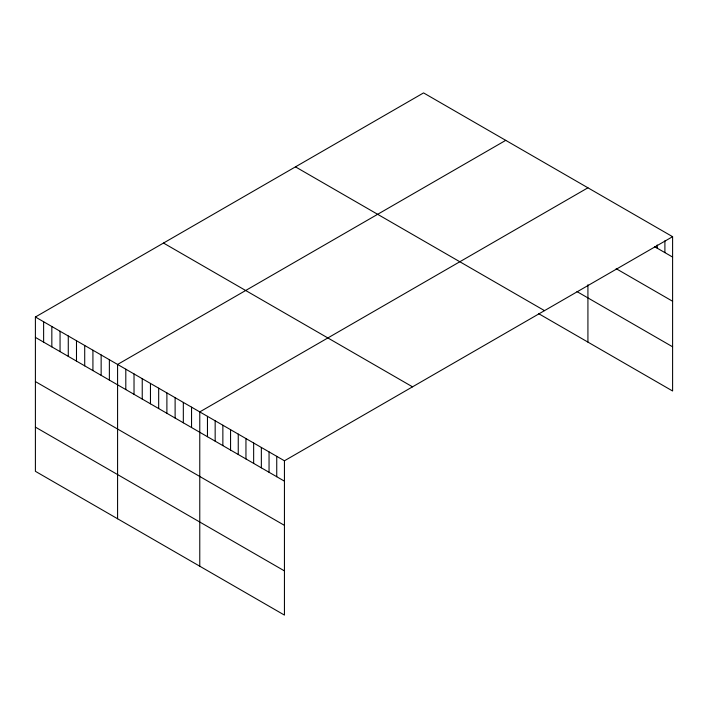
<?xml version="1.0" encoding="UTF-8"?>
<svg xmlns="http://www.w3.org/2000/svg" width="708" height="708" viewBox="0 0 708 708"><rect width="100%" height="100%" fill="white"/><g stroke="black" fill="none" stroke-linecap="round" stroke-linejoin="round"><path stroke-width="1.06" d="M672.6 236.684L284.439 460.784L284.439 615.093L35.4 471.316L35.4 317.007L423.561 92.907L672.6 236.684L672.6 390.993L538.62 313.644M505.742 140.352L117.581 364.452L117.581 518.76M587.923 187.797L199.771 411.906L199.771 566.214M654.635 246.694L672.6 257.066M616.155 268.668L672.6 301.263M576.967 291.581L672.6 346.796M295.466 166.858L544.505 310.635M163.495 243.048L412.534 386.834M35.4 317.007L284.439 460.784M35.4 337.38L284.439 481.166M35.4 381.577L284.439 525.363M35.4 427.119L284.439 570.896M664.9 240.817L664.9 252.623M657.201 244.959L657.201 248.172M587.923 284.758L587.923 342.106M276.74 456.341L276.74 476.723M269.049 451.899L269.049 472.28M261.349 447.456L261.349 467.829M253.65 443.013L253.65 463.386M245.95 438.571L245.95 458.943M238.251 434.119L238.251 454.501M230.56 429.676L230.56 450.058M222.861 425.234L222.861 445.615M215.161 420.791L215.161 441.164M207.462 416.348L207.462 436.721M191.549 407.153L191.549 427.535M183.328 402.409L183.328 422.791M175.115 397.666L175.115 418.047M166.893 392.922L166.893 413.304M158.672 388.179L158.672 408.551M150.459 383.435L150.459 403.808M142.237 378.691L142.237 399.064M134.024 373.939L134.024 394.321M125.803 369.195L125.803 389.577M109.368 359.708L109.368 380.09M101.147 354.965L101.147 375.337M92.925 350.221L92.925 370.594M84.712 345.477L84.712 365.85M76.491 340.725L76.491 361.107M68.278 335.981L68.278 356.363M60.056 331.238L60.056 351.619M51.834 326.494L51.834 346.876M43.622 321.751L43.622 342.132"/></g></svg>
